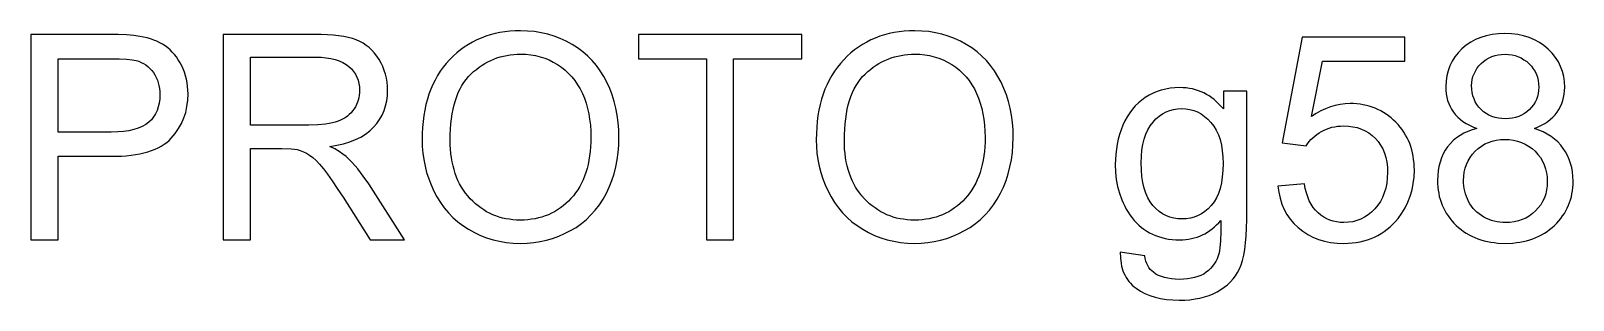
# Model space of a CAD drawing. Header units: millimetres. Extents: x 24.7 to 37.3, y -1.1 to 1.1.
import ezdxf

# ---------------------------------------------------------------- set-up
doc = ezdxf.new("R2010")
doc.units = ezdxf.units.MM
doc.layers.add('LASER_MARK', color=7, linetype='Continuous')

msp = doc.modelspace()

# ---------------------------------------------------------------- linework, layer by layer
at = {"layer": 'LASER_MARK'}
for points in [[(24.717, -0.607), (24.939, -0.607), (24.939, 0.075), (25.37, 0.075), (25.413, 0.076), (25.455, 0.077), (25.495, 0.08), (25.534, 0.084), (25.571, 0.089), (25.606, 0.096), (25.639, 0.103), (25.67, 0.112), (25.7, 0.122), (25.729, 0.133), (25.755, 0.145), (25.78, 0.158), (25.803, 0.173), (25.824, 0.188), (25.844, 0.205), (25.862, 0.223), (25.893, 0.261), (25.921, 0.301), (25.944, 0.343), (25.964, 0.388), (25.979, 0.434), (25.989, 0.482), (25.996, 0.533), (25.998, 0.585), (25.997, 0.616), (25.994, 0.646), (25.991, 0.676), (25.985, 0.705), (25.978, 0.733), (25.969, 0.761), (25.959, 0.788), (25.947, 0.814), (25.934, 0.839), (25.919, 0.863), (25.904, 0.886), (25.888, 0.907), (25.87, 0.926), (25.852, 0.944), (25.833, 0.961), (25.812, 0.976), (25.791, 0.99), (25.768, 1.002), (25.744, 1.014), (25.719, 1.024), (25.692, 1.034), (25.665, 1.042), (25.636, 1.049), (25.605, 1.054), (25.556, 1.061), (25.497, 1.066), (25.429, 1.069), (25.35, 1.07), (24.717, 1.07)], [(26.284, -0.607), (26.506, -0.607), (26.506, 0.138), (26.763, 0.138), (26.837, 0.136), (26.865, 0.133), (26.887, 0.13), (26.912, 0.122), (26.938, 0.112), (26.963, 0.1), (26.988, 0.085), (27.014, 0.066), (27.041, 0.041), (27.07, 0.01), (27.101, -0.027), (27.134, -0.071), (27.172, -0.125), (27.214, -0.187), (27.261, -0.258), (27.483, -0.607), (27.762, -0.607), (27.47, -0.15), (27.426, -0.086), (27.381, -0.028), (27.334, 0.025), (27.31, 0.05), (27.286, 0.073), (27.26, 0.093), (27.23, 0.114), (27.193, 0.135), (27.152, 0.156), (27.21, 0.166), (27.265, 0.178), (27.315, 0.194), (27.362, 0.212), (27.405, 0.232), (27.443, 0.256), (27.478, 0.283), (27.509, 0.312), (27.536, 0.343), (27.559, 0.376), (27.579, 0.411), (27.596, 0.448), (27.608, 0.487), (27.617, 0.527), (27.623, 0.569), (27.624, 0.613), (27.623, 0.647), (27.62, 0.68), (27.615, 0.713), (27.607, 0.745), (27.597, 0.776), (27.585, 0.807), (27.571, 0.836), (27.555, 0.865), (27.537, 0.893), (27.517, 0.918), (27.496, 0.942), (27.473, 0.963), (27.449, 0.981), (27.424, 0.998), (27.397, 1.013), (27.368, 1.025), (27.337, 1.036), (27.303, 1.045), (27.266, 1.053), (27.225, 1.059), (27.18, 1.064), (27.133, 1.067), (27.082, 1.07), (27.027, 1.07), (26.284, 1.07)], [(28.129, 0.864), (28.102, 0.834), (28.076, 0.802), (28.053, 0.769), (28.031, 0.734), (28.011, 0.698), (27.992, 0.661), (27.976, 0.622), (27.961, 0.582), (27.948, 0.541), (27.936, 0.498), (27.927, 0.453), (27.919, 0.407), (27.913, 0.36), (27.908, 0.311), (27.906, 0.261), (27.905, 0.21), (27.906, 0.155), (27.911, 0.101), (27.918, 0.048), (27.929, -0.005), (27.942, -0.057), (27.959, -0.108), (27.978, -0.159), (28.001, -0.209), (28.026, -0.257), (28.055, -0.303), (28.086, -0.345), (28.12, -0.386), (28.156, -0.424), (28.196, -0.459), (28.238, -0.491), (28.283, -0.521), (28.331, -0.548), (28.38, -0.571), (28.43, -0.591), (28.483, -0.607), (28.536, -0.619), (28.591, -0.628), (28.648, -0.634), (28.707, -0.636), (28.761, -0.634), (28.814, -0.629), (28.866, -0.621), (28.918, -0.61), (28.968, -0.595), (29.018, -0.577), (29.066, -0.556), (29.114, -0.532), (29.16, -0.505), (29.203, -0.474), (29.244, -0.441), (29.281, -0.404), (29.316, -0.364), (29.349, -0.322), (29.379, -0.276), (29.406, -0.227), (29.43, -0.176), (29.451, -0.123), (29.469, -0.069), (29.483, -0.012), (29.494, 0.046), (29.502, 0.105), (29.507, 0.166), (29.509, 0.229), (29.507, 0.291), (29.503, 0.352), (29.495, 0.411), (29.484, 0.468), (29.471, 0.523), (29.454, 0.577), (29.434, 0.629), (29.411, 0.68), (29.385, 0.728), (29.356, 0.773), (29.325, 0.816), (29.291, 0.856), (29.254, 0.893), (29.214, 0.928), (29.172, 0.96), (29.127, 0.989), (29.079, 1.015), (29.031, 1.038), (28.98, 1.057), (28.929, 1.072), (28.876, 1.084), (28.821, 1.093), (28.765, 1.098), (28.708, 1.1), (28.664, 1.099), (28.621, 1.096), (28.579, 1.092), (28.539, 1.085), (28.499, 1.077), (28.46, 1.067), (28.423, 1.055), (28.386, 1.041), (28.35, 1.025), (28.316, 1.008), (28.282, 0.988), (28.249, 0.967), (28.218, 0.944), (28.187, 0.919), (28.158, 0.892)], [(30.221, -0.607), (30.443, -0.607), (30.443, 0.872), (30.998, 0.872), (30.998, 1.07), (29.669, 1.07), (29.669, 0.872), (30.221, 0.872)], [(31.34, 0.864), (31.313, 0.834), (31.288, 0.802), (31.264, 0.769), (31.242, 0.734), (31.222, 0.698), (31.204, 0.661), (31.187, 0.622), (31.172, 0.582), (31.159, 0.541), (31.148, 0.498), (31.138, 0.453), (31.13, 0.407), (31.124, 0.36), (31.12, 0.311), (31.117, 0.261), (31.116, 0.21), (31.118, 0.155), (31.122, 0.101), (31.13, 0.048), (31.14, -0.005), (31.154, -0.057), (31.17, -0.108), (31.19, -0.159), (31.212, -0.209), (31.238, -0.257), (31.266, -0.303), (31.297, -0.345), (31.331, -0.386), (31.368, -0.424), (31.407, -0.459), (31.45, -0.491), (31.495, -0.521), (31.542, -0.548), (31.591, -0.571), (31.642, -0.591), (31.694, -0.607), (31.748, -0.619), (31.803, -0.628), (31.86, -0.634), (31.918, -0.636), (31.972, -0.634), (32.025, -0.629), (32.078, -0.621), (32.129, -0.61), (32.18, -0.595), (32.229, -0.577), (32.278, -0.556), (32.325, -0.532), (32.371, -0.505), (32.414, -0.474), (32.455, -0.441), (32.493, -0.404), (32.528, -0.364), (32.56, -0.322), (32.59, -0.276), (32.617, -0.227), (32.641, -0.176), (32.662, -0.123), (32.68, -0.069), (32.694, -0.012), (32.706, 0.046), (32.714, 0.105), (32.718, 0.166), (32.72, 0.229), (32.719, 0.291), (32.714, 0.352), (32.706, 0.411), (32.696, 0.468), (32.682, 0.523), (32.665, 0.577), (32.645, 0.629), (32.622, 0.68), (32.596, 0.728), (32.568, 0.773), (32.536, 0.816), (32.502, 0.856), (32.465, 0.893), (32.426, 0.928), (32.383, 0.96), (32.338, 0.989), (32.291, 1.015), (32.242, 1.038), (32.192, 1.057), (32.14, 1.072), (32.087, 1.084), (32.033, 1.093), (31.977, 1.098), (31.919, 1.1), (31.875, 1.099), (31.833, 1.096), (31.791, 1.092), (31.75, 1.085), (31.71, 1.077), (31.672, 1.067), (31.634, 1.055), (31.597, 1.041), (31.562, 1.025), (31.527, 1.008), (31.493, 0.988), (31.461, 0.967), (31.429, 0.944), (31.398, 0.919), (31.369, 0.892)], [(35.093, -0.149), (34.877, -0.168), (34.884, -0.219), (34.895, -0.268), (34.909, -0.315), (34.928, -0.358), (34.951, -0.4), (34.977, -0.438), (35.008, -0.474), (35.042, -0.507), (35.079, -0.537), (35.12, -0.563), (35.162, -0.585), (35.208, -0.603), (35.256, -0.617), (35.306, -0.628), (35.36, -0.634), (35.415, -0.636), (35.45, -0.635), (35.483, -0.632), (35.516, -0.628), (35.548, -0.623), (35.578, -0.616), (35.608, -0.607), (35.637, -0.597), (35.665, -0.585), (35.692, -0.571), (35.718, -0.556), (35.744, -0.539), (35.768, -0.521), (35.791, -0.501), (35.814, -0.48), (35.835, -0.457), (35.856, -0.432), (35.887, -0.389), (35.914, -0.345), (35.937, -0.299), (35.955, -0.251), (35.97, -0.2), (35.98, -0.148), (35.987, -0.094), (35.989, -0.038), (35.988, -0.009), (35.986, 0.02), (35.983, 0.048), (35.979, 0.076), (35.974, 0.103), (35.967, 0.129), (35.96, 0.154), (35.951, 0.179), (35.941, 0.203), (35.93, 0.227), (35.917, 0.249), (35.904, 0.271), (35.889, 0.293), (35.873, 0.314), (35.856, 0.334), (35.838, 0.353), (35.818, 0.371), (35.799, 0.389), (35.779, 0.405), (35.758, 0.42), (35.737, 0.433), (35.715, 0.446), (35.692, 0.457), (35.669, 0.467), (35.646, 0.476), (35.622, 0.484), (35.598, 0.49), (35.572, 0.496), (35.547, 0.5), (35.521, 0.503), (35.494, 0.505), (35.467, 0.505), (35.426, 0.503), (35.385, 0.499), (35.345, 0.49), (35.305, 0.479), (35.265, 0.464), (35.226, 0.446), (35.188, 0.425), (35.15, 0.4), (35.24, 0.851), (35.91, 0.851), (35.91, 1.047), (35.076, 1.047), (34.913, 0.186), (35.107, 0.161), (35.119, 0.178), (35.132, 0.195), (35.146, 0.211), (35.161, 0.226), (35.177, 0.24), (35.195, 0.254), (35.213, 0.266), (35.232, 0.278), (35.253, 0.289), (35.274, 0.298), (35.295, 0.306), (35.317, 0.312), (35.34, 0.317), (35.363, 0.32), (35.387, 0.322), (35.412, 0.323), (35.451, 0.322), (35.488, 0.317), (35.524, 0.309), (35.557, 0.298), (35.588, 0.283), (35.618, 0.266), (35.645, 0.245), (35.671, 0.221), (35.694, 0.195), (35.714, 0.166), (35.731, 0.135), (35.745, 0.101), (35.756, 0.065), (35.764, 0.027), (35.769, -0.014), (35.77, -0.057), (35.768, -0.102), (35.764, -0.145), (35.756, -0.185), (35.744, -0.224), (35.73, -0.26), (35.712, -0.293), (35.691, -0.325), (35.667, -0.354), (35.641, -0.38), (35.613, -0.403), (35.583, -0.422), (35.553, -0.438), (35.521, -0.45), (35.487, -0.459), (35.452, -0.464), (35.415, -0.466), (35.385, -0.465), (35.356, -0.461), (35.328, -0.455), (35.301, -0.446), (35.275, -0.435), (35.25, -0.421), (35.227, -0.405), (35.204, -0.387), (35.183, -0.366), (35.165, -0.342), (35.148, -0.316), (35.133, -0.288), (35.12, -0.257), (35.109, -0.223), (35.1, -0.188)], [(36.307, 0.436), (36.323, 0.415), (36.342, 0.395), (36.362, 0.377), (36.385, 0.36), (36.41, 0.343), (36.437, 0.329), (36.466, 0.315), (36.497, 0.303), (36.459, 0.291), (36.424, 0.278), (36.391, 0.263), (36.361, 0.245), (36.332, 0.225), (36.306, 0.203), (36.282, 0.179), (36.26, 0.152), (36.241, 0.124), (36.224, 0.094), (36.21, 0.062), (36.198, 0.028), (36.189, -0.007), (36.183, -0.043), (36.179, -0.082), (36.177, -0.122), (36.178, -0.149), (36.18, -0.176), (36.183, -0.202), (36.187, -0.227), (36.192, -0.252), (36.199, -0.276), (36.207, -0.3), (36.215, -0.323), (36.226, -0.346), (36.237, -0.368), (36.249, -0.39), (36.263, -0.41), (36.278, -0.431), (36.294, -0.451), (36.311, -0.47), (36.33, -0.489), (36.349, -0.506), (36.369, -0.523), (36.39, -0.538), (36.412, -0.553), (36.434, -0.566), (36.457, -0.578), (36.481, -0.589), (36.506, -0.599), (36.531, -0.607), (36.557, -0.615), (36.584, -0.621), (36.612, -0.626), (36.64, -0.63), (36.669, -0.633), (36.73, -0.636), (36.791, -0.633), (36.82, -0.63), (36.848, -0.626), (36.876, -0.621), (36.903, -0.615), (36.929, -0.607), (36.954, -0.599), (36.979, -0.589), (37.003, -0.578), (37.026, -0.566), (37.048, -0.553), (37.07, -0.539), (37.091, -0.523), (37.111, -0.507), (37.13, -0.489), (37.149, -0.471), (37.166, -0.451), (37.182, -0.432), (37.197, -0.412), (37.211, -0.391), (37.223, -0.37), (37.234, -0.348), (37.244, -0.325), (37.253, -0.303), (37.261, -0.279), (37.268, -0.255), (37.273, -0.231), (37.277, -0.206), (37.28, -0.18), (37.282, -0.154), (37.283, -0.128), (37.281, -0.089), (37.277, -0.052), (37.271, -0.017), (37.262, 0.017), (37.251, 0.05), (37.237, 0.081), (37.221, 0.111), (37.202, 0.14), (37.181, 0.167), (37.157, 0.192), (37.131, 0.216), (37.103, 0.237), (37.072, 0.256), (37.039, 0.274), (37.004, 0.289), (36.967, 0.303), (36.997, 0.315), (37.025, 0.329), (37.051, 0.343), (37.076, 0.359), (37.098, 0.377), (37.118, 0.395), (37.136, 0.415), (37.153, 0.436), (37.167, 0.458), (37.179, 0.481), (37.19, 0.505), (37.199, 0.53), (37.205, 0.556), (37.21, 0.582), (37.213, 0.61), (37.214, 0.639), (37.212, 0.684), (37.206, 0.727), (37.195, 0.768), (37.18, 0.808), (37.162, 0.846), (37.139, 0.882), (37.111, 0.917), (37.08, 0.95), (37.045, 0.979), (37.008, 1.005), (36.968, 1.027), (36.925, 1.045), (36.879, 1.059), (36.831, 1.069), (36.78, 1.075), (36.727, 1.077), (36.673, 1.075), (36.623, 1.069), (36.575, 1.06), (36.53, 1.046), (36.487, 1.028), (36.448, 1.007), (36.411, 0.982), (36.376, 0.952), (36.346, 0.92), (36.319, 0.886), (36.296, 0.851), (36.278, 0.813), (36.263, 0.774), (36.253, 0.733), (36.247, 0.69), (36.245, 0.645), (36.246, 0.615), (36.249, 0.586), (36.254, 0.559), (36.26, 0.532), (36.269, 0.506), (36.28, 0.482), (36.292, 0.459)], [(26.506, 0.33), (26.506, 0.885), (27.036, 0.885), (27.082, 0.884), (27.123, 0.88), (27.162, 0.874), (27.198, 0.866), (27.23, 0.855), (27.26, 0.842), (27.286, 0.826), (27.309, 0.808), (27.33, 0.788), (27.347, 0.767), (27.362, 0.745), (27.374, 0.721), (27.384, 0.696), (27.39, 0.669), (27.394, 0.642), (27.396, 0.613), (27.395, 0.593), (27.393, 0.573), (27.389, 0.553), (27.385, 0.534), (27.378, 0.516), (27.371, 0.498), (27.362, 0.48), (27.351, 0.462), (27.339, 0.445), (27.326, 0.43), (27.312, 0.416), (27.296, 0.402), (27.279, 0.39), (27.261, 0.38), (27.241, 0.37), (27.221, 0.362), (27.198, 0.354), (27.174, 0.348), (27.147, 0.342), (27.118, 0.338), (27.055, 0.332), (26.983, 0.33)], [(28.297, -0.271), (28.277, -0.249), (28.258, -0.226), (28.241, -0.201), (28.225, -0.176), (28.211, -0.15), (28.197, -0.122), (28.185, -0.094), (28.174, -0.064), (28.165, -0.034), (28.157, -0.003), (28.15, 0.03), (28.144, 0.063), (28.139, 0.097), (28.136, 0.133), (28.134, 0.169), (28.134, 0.207), (28.134, 0.253), (28.136, 0.298), (28.14, 0.341), (28.144, 0.382), (28.15, 0.422), (28.157, 0.46), (28.166, 0.496), (28.176, 0.531), (28.187, 0.564), (28.2, 0.595), (28.214, 0.625), (28.229, 0.653), (28.246, 0.679), (28.264, 0.703), (28.283, 0.726), (28.303, 0.747), (28.325, 0.767), (28.347, 0.785), (28.37, 0.802), (28.393, 0.818), (28.416, 0.832), (28.44, 0.846), (28.465, 0.858), (28.49, 0.868), (28.515, 0.878), (28.542, 0.886), (28.568, 0.893), (28.595, 0.899), (28.623, 0.903), (28.651, 0.906), (28.68, 0.908), (28.709, 0.909), (28.75, 0.908), (28.79, 0.904), (28.829, 0.897), (28.867, 0.888), (28.904, 0.876), (28.94, 0.862), (28.974, 0.845), (29.008, 0.825), (29.041, 0.803), (29.071, 0.779), (29.099, 0.752), (29.125, 0.724), (29.15, 0.693), (29.172, 0.66), (29.192, 0.625), (29.211, 0.588), (29.227, 0.549), (29.241, 0.508), (29.253, 0.466), (29.263, 0.422), (29.27, 0.377), (29.276, 0.33), (29.279, 0.281), (29.28, 0.231), (29.279, 0.191), (29.277, 0.152), (29.274, 0.114), (29.27, 0.078), (29.264, 0.043), (29.257, 0.008), (29.249, -0.025), (29.239, -0.056), (29.229, -0.087), (29.217, -0.117), (29.203, -0.145), (29.189, -0.172), (29.173, -0.198), (29.156, -0.223), (29.138, -0.247), (29.118, -0.269), (29.097, -0.291), (29.076, -0.311), (29.054, -0.329), (29.032, -0.347), (29.008, -0.362), (28.984, -0.377), (28.959, -0.39), (28.934, -0.402), (28.908, -0.412), (28.881, -0.421), (28.854, -0.428), (28.825, -0.435), (28.796, -0.439), (28.767, -0.443), (28.737, -0.445), (28.706, -0.446), (28.675, -0.445), (28.645, -0.443), (28.616, -0.439), (28.588, -0.435), (28.56, -0.429), (28.533, -0.421), (28.506, -0.412), (28.48, -0.402), (28.455, -0.39), (28.431, -0.377), (28.407, -0.363), (28.383, -0.347), (28.361, -0.33), (28.339, -0.312), (28.317, -0.292)], [(31.508, -0.271), (31.488, -0.249), (31.47, -0.226), (31.453, -0.201), (31.437, -0.176), (31.422, -0.15), (31.409, -0.122), (31.397, -0.094), (31.386, -0.064), (31.376, -0.034), (31.368, -0.003), (31.361, 0.03), (31.355, 0.063), (31.351, 0.097), (31.347, 0.133), (31.346, 0.169), (31.345, 0.207), (31.346, 0.253), (31.348, 0.298), (31.351, 0.341), (31.356, 0.382), (31.362, 0.422), (31.369, 0.46), (31.377, 0.496), (31.387, 0.531), (31.399, 0.564), (31.411, 0.595), (31.425, 0.625), (31.44, 0.653), (31.457, 0.679), (31.475, 0.703), (31.494, 0.726), (31.515, 0.747), (31.536, 0.767), (31.558, 0.785), (31.581, 0.802), (31.604, 0.818), (31.627, 0.832), (31.651, 0.846), (31.676, 0.858), (31.701, 0.868), (31.727, 0.878), (31.753, 0.886), (31.78, 0.893), (31.807, 0.899), (31.834, 0.903), (31.862, 0.906), (31.891, 0.908), (31.92, 0.909), (31.961, 0.908), (32.001, 0.904), (32.04, 0.897), (32.078, 0.888), (32.115, 0.876), (32.151, 0.862), (32.186, 0.845), (32.22, 0.825), (32.252, 0.803), (32.282, 0.779), (32.311, 0.752), (32.337, 0.724), (32.361, 0.693), (32.383, 0.66), (32.404, 0.625), (32.422, 0.588), (32.438, 0.549), (32.452, 0.508), (32.464, 0.466), (32.474, 0.422), (32.482, 0.377), (32.487, 0.33), (32.49, 0.281), (32.491, 0.231), (32.491, 0.191), (32.489, 0.152), (32.486, 0.114), (32.481, 0.078), (32.475, 0.043), (32.468, 0.008), (32.46, -0.025), (32.451, -0.056), (32.44, -0.087), (32.428, -0.117), (32.415, -0.145), (32.4, -0.172), (32.384, -0.198), (32.367, -0.223), (32.349, -0.247), (32.329, -0.269), (32.309, -0.291), (32.288, -0.311), (32.266, -0.329), (32.243, -0.347), (32.22, -0.362), (32.196, -0.377), (32.171, -0.39), (32.145, -0.402), (32.119, -0.412), (32.092, -0.421), (32.065, -0.428), (32.037, -0.435), (32.008, -0.439), (31.978, -0.443), (31.948, -0.445), (31.917, -0.446), (31.887, -0.445), (31.857, -0.443), (31.828, -0.439), (31.799, -0.435), (31.771, -0.429), (31.744, -0.421), (31.718, -0.412), (31.692, -0.402), (31.666, -0.39), (31.642, -0.377), (31.618, -0.363), (31.595, -0.347), (31.572, -0.33), (31.55, -0.312), (31.529, -0.292)], [(36.532, 0.457), (36.514, 0.477), (36.498, 0.498), (36.485, 0.52), (36.475, 0.543), (36.466, 0.568), (36.46, 0.595), (36.457, 0.622), (36.455, 0.652), (36.457, 0.677), (36.46, 0.702), (36.466, 0.726), (36.475, 0.749), (36.486, 0.771), (36.499, 0.793), (36.515, 0.813), (36.533, 0.832), (36.553, 0.85), (36.575, 0.865), (36.597, 0.878), (36.621, 0.889), (36.646, 0.897), (36.672, 0.903), (36.7, 0.907), (36.729, 0.908), (36.757, 0.907), (36.785, 0.903), (36.811, 0.897), (36.836, 0.888), (36.86, 0.878), (36.882, 0.864), (36.904, 0.849), (36.924, 0.831), (36.942, 0.811), (36.958, 0.79), (36.972, 0.768), (36.983, 0.744), (36.991, 0.72), (36.997, 0.694), (37.001, 0.668), (37.002, 0.64), (37.001, 0.613), (36.997, 0.588), (36.992, 0.563), (36.983, 0.54), (36.973, 0.517), (36.959, 0.496), (36.944, 0.476), (36.926, 0.456), (36.906, 0.439), (36.885, 0.424), (36.863, 0.411), (36.839, 0.4), (36.814, 0.392), (36.788, 0.386), (36.76, 0.383), (36.731, 0.382), (36.701, 0.383), (36.673, 0.386), (36.646, 0.392), (36.62, 0.4), (36.596, 0.411), (36.573, 0.424), (36.552, 0.439)], [(24.939, 0.273), (24.939, 0.872), (25.368, 0.872), (25.438, 0.871), (25.496, 0.869), (25.542, 0.864), (25.576, 0.857), (25.597, 0.851), (25.617, 0.842), (25.636, 0.832), (25.654, 0.821), (25.671, 0.808), (25.687, 0.793), (25.702, 0.776), (25.716, 0.759), (25.728, 0.739), (25.739, 0.719), (25.748, 0.698), (25.756, 0.676), (25.761, 0.653), (25.766, 0.629), (25.768, 0.604), (25.769, 0.578), (25.767, 0.543), (25.763, 0.51), (25.756, 0.479), (25.746, 0.449), (25.734, 0.422), (25.718, 0.397), (25.7, 0.374), (25.678, 0.353), (25.654, 0.334), (25.625, 0.318), (25.593, 0.304), (25.557, 0.293), (25.517, 0.284), (25.473, 0.278), (25.425, 0.274), (25.373, 0.273)], [(33.793, -0.737), (33.593, -0.708), (33.594, -0.755), (33.599, -0.8), (33.604, -0.821), (33.609, -0.841), (33.615, -0.861), (33.623, -0.88), (33.632, -0.898), (33.641, -0.915), (33.652, -0.931), (33.664, -0.947), (33.677, -0.962), (33.691, -0.976), (33.706, -0.99), (33.722, -1.002), (33.757, -1.025), (33.794, -1.045), (33.834, -1.062), (33.877, -1.076), (33.922, -1.086), (33.97, -1.094), (34.02, -1.098), (34.073, -1.1), (34.118, -1.099), (34.161, -1.096), (34.203, -1.09), (34.242, -1.083), (34.28, -1.073), (34.316, -1.061), (34.35, -1.047), (34.382, -1.031), (34.412, -1.013), (34.44, -0.994), (34.466, -0.973), (34.49, -0.95), (34.512, -0.926), (34.532, -0.9), (34.549, -0.873), (34.565, -0.844), (34.578, -0.812), (34.59, -0.775), (34.6, -0.732), (34.608, -0.685), (34.614, -0.632), (34.619, -0.574), (34.622, -0.511), (34.623, -0.442), (34.623, 0.608), (34.433, 0.608), (34.433, 0.462), (34.415, 0.483), (34.397, 0.502), (34.378, 0.521), (34.358, 0.538), (34.338, 0.553), (34.317, 0.568), (34.296, 0.58), (34.274, 0.592), (34.252, 0.602), (34.229, 0.611), (34.205, 0.619), (34.181, 0.625), (34.156, 0.629), (34.131, 0.633), (34.105, 0.635), (34.078, 0.636), (34.038, 0.634), (34, 0.631), (33.963, 0.624), (33.927, 0.615), (33.893, 0.604), (33.86, 0.59), (33.828, 0.574), (33.797, 0.555), (33.768, 0.534), (33.741, 0.511), (33.715, 0.486), (33.692, 0.459), (33.67, 0.429), (33.65, 0.398), (33.631, 0.364), (33.615, 0.328), (33.6, 0.291), (33.587, 0.253), (33.576, 0.214), (33.568, 0.175), (33.561, 0.134), (33.556, 0.093), (33.553, 0.05), (33.552, 0.007), (33.554, -0.055), (33.56, -0.114), (33.571, -0.172), (33.586, -0.227), (33.605, -0.28), (33.617, -0.306), (33.629, -0.331), (33.642, -0.356), (33.657, -0.38), (33.672, -0.403), (33.689, -0.426), (33.707, -0.448), (33.725, -0.469), (33.745, -0.488), (33.765, -0.505), (33.786, -0.521), (33.808, -0.536), (33.831, -0.55), (33.855, -0.562), (33.879, -0.572), (33.905, -0.581), (33.931, -0.589), (33.959, -0.596), (33.987, -0.601), (34.016, -0.604), (34.046, -0.606), (34.077, -0.607), (34.102, -0.606), (34.126, -0.604), (34.15, -0.601), (34.173, -0.597), (34.196, -0.591), (34.219, -0.585), (34.24, -0.576), (34.262, -0.567), (34.282, -0.557), (34.303, -0.545), (34.322, -0.532), (34.342, -0.517), (34.36, -0.502), (34.378, -0.485), (34.396, -0.467), (34.413, -0.448), (34.413, -0.54), (34.41, -0.615), (34.405, -0.672), (34.402, -0.694), (34.398, -0.712), (34.391, -0.737), (34.382, -0.761), (34.371, -0.783), (34.358, -0.804), (34.344, -0.823), (34.329, -0.841), (34.312, -0.857), (34.293, -0.872), (34.273, -0.886), (34.25, -0.897), (34.226, -0.907), (34.199, -0.915), (34.17, -0.921), (34.14, -0.926), (34.107, -0.929), (34.072, -0.93), (34.04, -0.929), (34.009, -0.926), (33.981, -0.921), (33.954, -0.915), (33.928, -0.907), (33.905, -0.897), (33.883, -0.886), (33.863, -0.872), (33.849, -0.861), (33.837, -0.848), (33.826, -0.834), (33.817, -0.817), (33.809, -0.8), (33.802, -0.781), (33.797, -0.76)], [(33.858, -0.327), (33.836, -0.297), (33.817, -0.264), (33.801, -0.226), (33.787, -0.184), (33.777, -0.139), (33.769, -0.089), (33.765, -0.035), (33.763, 0.022), (33.765, 0.076), (33.769, 0.125), (33.777, 0.172), (33.787, 0.215), (33.801, 0.255), (33.817, 0.291), (33.837, 0.324), (33.86, 0.354), (33.884, 0.38), (33.91, 0.402), (33.937, 0.421), (33.966, 0.437), (33.996, 0.449), (34.027, 0.458), (34.059, 0.463), (34.093, 0.465), (34.127, 0.463), (34.16, 0.458), (34.192, 0.449), (34.222, 0.437), (34.252, 0.421), (34.279, 0.401), (34.306, 0.378), (34.331, 0.352), (34.355, 0.322), (34.375, 0.288), (34.392, 0.251), (34.406, 0.211), (34.417, 0.167), (34.424, 0.12), (34.429, 0.07), (34.43, 0.015), (34.429, -0.041), (34.424, -0.093), (34.417, -0.142), (34.406, -0.187), (34.393, -0.228), (34.376, -0.265), (34.357, -0.298), (34.334, -0.327), (34.31, -0.353), (34.283, -0.375), (34.256, -0.394), (34.227, -0.409), (34.196, -0.421), (34.164, -0.43), (34.131, -0.435), (34.096, -0.436), (34.061, -0.435), (34.028, -0.43), (33.996, -0.421), (33.965, -0.409), (33.936, -0.394), (33.909, -0.375), (33.883, -0.352)], [(36.431, -0.293), (36.421, -0.273), (36.413, -0.252), (36.405, -0.231), (36.399, -0.21), (36.395, -0.188), (36.392, -0.167), (36.39, -0.145), (36.389, -0.123), (36.391, -0.088), (36.395, -0.054), (36.402, -0.022), (36.413, 0.009), (36.426, 0.038), (36.443, 0.066), (36.462, 0.092), (36.485, 0.117), (36.509, 0.14), (36.535, 0.159), (36.563, 0.176), (36.593, 0.189), (36.623, 0.2), (36.656, 0.207), (36.69, 0.212), (36.725, 0.213), (36.762, 0.212), (36.797, 0.207), (36.83, 0.2), (36.862, 0.189), (36.892, 0.175), (36.92, 0.159), (36.948, 0.139), (36.973, 0.116), (36.996, 0.091), (37.016, 0.064), (37.033, 0.036), (37.047, 0.006), (37.058, -0.026), (37.066, -0.059), (37.07, -0.093), (37.072, -0.13), (37.071, -0.166), (37.066, -0.2), (37.059, -0.232), (37.048, -0.263), (37.034, -0.293), (37.018, -0.321), (36.998, -0.347), (36.976, -0.371), (36.951, -0.393), (36.925, -0.413), (36.897, -0.429), (36.867, -0.442), (36.836, -0.453), (36.803, -0.46), (36.768, -0.465), (36.732, -0.466), (36.709, -0.465), (36.686, -0.463), (36.663, -0.46), (36.64, -0.455), (36.618, -0.449), (36.597, -0.441), (36.576, -0.432), (36.555, -0.421), (36.535, -0.409), (36.516, -0.396), (36.499, -0.382), (36.483, -0.367), (36.468, -0.35), (36.454, -0.332), (36.442, -0.313)]]:
    msp.add_lwpolyline(points, close=True, dxfattribs=at)

doc.saveas('drawing.dxf')
